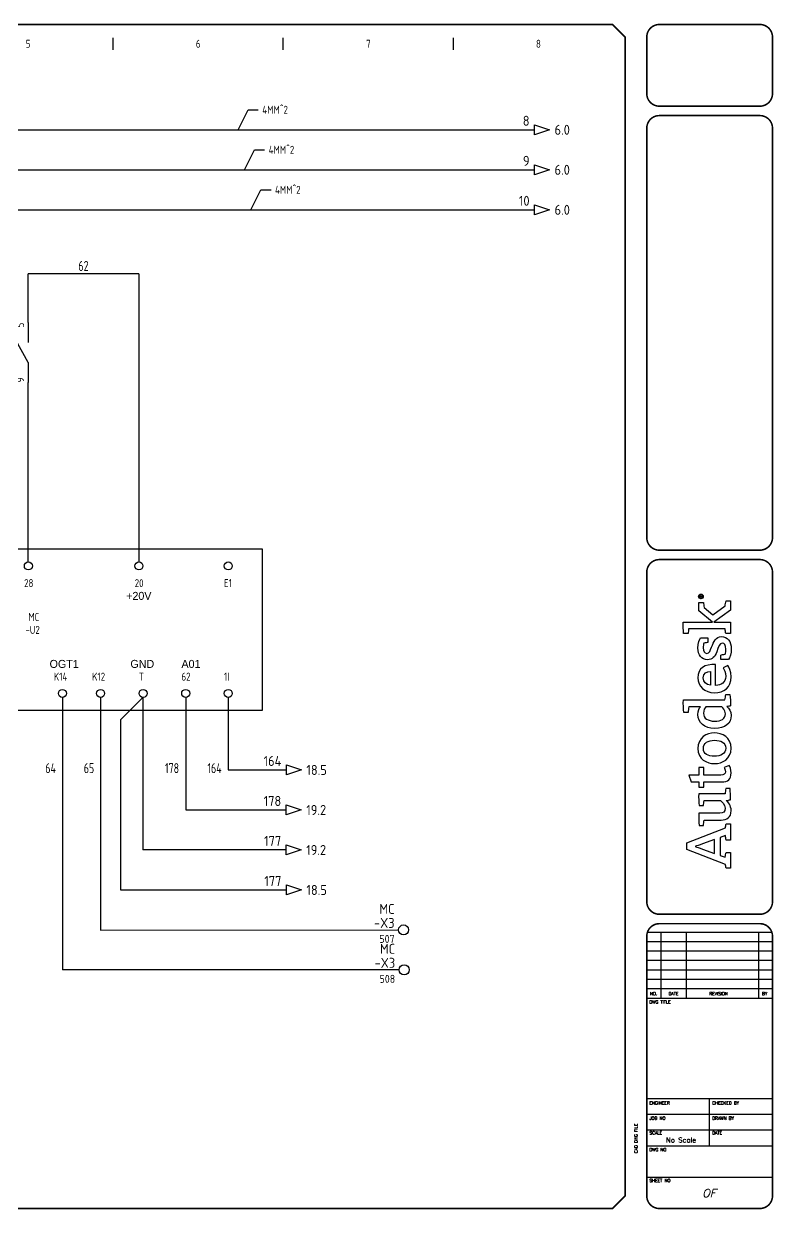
# Model space of a CAD drawing. Header units: millimetres. Extents: x 0 to 840, y 0 to 593.
# Drawn here: x 465 to 840, y 0 to 593 of the extents above; entities that cross this region are included whole.
import ezdxf
from ezdxf.enums import TextEntityAlignment as Align

# ---------------------------------------------------------------- set-up
doc = ezdxf.new("R2010")
doc.units = ezdxf.units.MM
doc.header["$LTSCALE"] = 10
doc.header["$MEASUREMENT"] = 0
for name, color, linetype in [('BLK_1.0mm^2', 7, 'Continuous'), ('LAYER_1', 160, 'Continuous'), ('LOC', 8, 'Continuous'), ('MISC', 7, 'Continuous'), ('RED_1.0mm^2', 1, 'Continuous'), ('RED_2.5mm^2', 1, 'Continuous'), ('SYMS', 7, 'Continuous'), ('TAGS', 150, 'Continuous'), ('TAN_4.0mm^2', 253, 'Continuous'), ('TERMS', 123, 'Continuous'), ('TITLE', 7, 'Continuous'), ('WHT_1.0mm^2', 7, 'Continuous'), ('WIRENO', 72, 'Continuous'), ('WIREREF', 52, 'Continuous'), ('XREF', 7, 'Continuous'), ('XREFCHILD', 134, 'Continuous')]:
    doc.layers.add(name, color=color, linetype=linetype)
doc.styles.add('ITALIC', font='ITALIC')
doc.styles.add('SIMPLEX', font='simplex')
doc.styles.add('WD_IEC', font='isocp2.shx', dxfattribs={"width": 0.9, "height": 4})
doc.dimstyles.get("Standard").update_dxf_attribs({"dimtxt": 0.18, "dimasz": 0.18, "dimexe": 0.18, "dimexo": 0.0625, "dimgap": 0.09, "dimtad": 0, "dimtih": 1, "dimtoh": 1, "dimdec": 4, "dimzin": 0, "dimdsep": 46, "dimtxsty": 'Standard', "dimcen": 0.09, "dimadec": 0, "dimazin": 0, "dimtfac": 1, "dimtdec": 4, "dimtofl": 0, "dimtmove": 0, "dimatfit": 3, "dimfxl": 1, "dimtolj": 1, "dimtzin": 0, "dimarcsym": 0})

# ---------------------------------------------------------------- blocks, each defined once
blk = doc.blocks.new('VDV1_19')
for p, q in [((8.94, 31.88), (5.94, 31.88)), ((6.44, 31.12), (8.44, 31.12)), ((6.94, 30.38), (7.94, 30.38))]:
    blk.add_line(p, q)
for centre in [(7.44, 36.12), (27.62, 36.12), (37.19, 36.12), (47.81, 36.12), (58.44, 36.12), (86.06, 36.12), (108.38, 36.12), (4.25, 25.5), (4.25, 15.94), (7.44, 4.25), (17, 4.25), (27.62, 4.25), (38.25, 4.25), (48.88, 4.25), (66.94, 4.25), (76.5, 4.25), (87.12, 4.25), (97.75, 4.25), (108.38, 4.25)]:
    blk.add_circle(centre, 1)
at = {"layer": 'SYMS'}
for p, q in [((0, 0), (0, 40.38)), ((0, 40.38), (116.88, 40.38)), ((116.88, 40.38), (116.88, 0)), ((7.44, 35.06), (7.44, 31.88)), ((116.88, 0), (0, 0))]:
    blk.add_line(p, q, dxfattribs=at)
at = {"style": 'WD_IEC', "flags": 1}
for tag, p, height in [('X4TERM04', (6.44, 36.12), 0.128), ('X2TERM04', (7.44, 37.12), 0.128), ('X2TERM01', (27.62, 37.12), 0.128), ('X2TERM02', (37.19, 37.12), 0.128), ('X2TERM03', (47.81, 37.12), 0.128), ('X2TERM05', (58.44, 37.12), 0.128), ('X2TERM06', (86.06, 37.12), 0.128), ('X2TERM07', (108.38, 37.12), 0.128), ('X1TERM07', (109.38, 36.12), 0.128), ('X4TERM08', (3.25, 25.5), 0.128), ('FAMILY', (50.54, 22.34), 0.01), ('CAT', (50.54, 22.34), 0.01), ('MFG', (50.54, 22.34), 0.01), ('ASSYCODE', (50.54, 22.34), 0.01), ('X4TERM09', (3.25, 15.94), 0.128), ('X4TERM10', (6.44, 4.25), 0.128), ('X8TERM10', (7.44, 3.25), 0.128), ('X8TERM11', (17, 3.25), 0.128), ('X8TERM12', (27.62, 3.25), 0.128), ('X8TERM13', (38.25, 3.25), 0.128), ('X8TERM14', (48.88, 3.25), 0.128), ('X8TERM15', (66.94, 3.25), 0.128), ('X8TERM16', (76.5, 3.25), 0.128), ('X8TERM17', (87.12, 3.25), 0.128), ('X8TERM18', (97.75, 3.25), 0.128), ('X8TERM19', (108.38, 3.25), 0.128), ('X1TERM19', (109.38, 4.25), 0.128)]:
    blk.add_attdef(tag, p, '', height=height, dxfattribs=at)
at = {"style": 'WD_IEC'}
for tag, p in [('TERM04', (8.67, 32.97)), ('TERM01', (26.56, 30.81)), ('TERM02', (36.12, 30.81)), ('TERM03', (46.75, 30.81)), ('TERM05', (57.38, 30.81)), ('TERM06', (85, 30.81)), ('TERM07', (107.31, 30.81)), ('TERM08', (7.44, 24.44)), ('DESC1', (121.12, 22.31)), ('DESC2', (121.12, 19.12)), ('TERM09', (7.44, 14.88)), ('INST', (121.12, 14.88)), ('LOC', (121.21, 12.08)), ('TERM10', (5.31, 7.44)), ('TERM11', (14.88, 7.44)), ('TERM12', (26.56, 7.44)), ('TERM13', (37.19, 7.44)), ('TERM14', (47.81, 7.44)), ('TERM15', (64.81, 7.44)), ('TERM16', (74.38, 7.44)), ('TERM17', (86.06, 7.44)), ('TERM18', (96.69, 7.44)), ('TERM19', (107.31, 7.44))]:
    blk.add_attdef(tag, p, '', height=2, dxfattribs=at)
blk.add_attdef('TAG1', text='', height=2, dxfattribs=at).set_placement((59.5, 19.12), align=Align.CENTER)
at = {"layer": 'SYMS'}
for s, p in [('+20V', (82.88, 27.62)), ('OGT1', (63.75, 10.62)), ('GND', (83.94, 10.62)), ('A01', (96.69, 10.62))]:
    blk.add_text(s, height=2, dxfattribs=at).set_placement(p)
blk = doc.blocks.new('AI9-BLK2')
at = {"layer": 'LAYER_1', "color": 7}
blk.add_circle((0, 0), 2.03, dxfattribs=at)
blk.add_open_spline([(1.7, 0), (1.7, -1), (1, -1.8), (0, -1.8), (-1, -1.8), (-1.7, -1), (-1.7, 0), (-1.7, 1), (-1, 1.8), (0, 1.8), (1, 1.8), (1.7, 1), (1.7, 0)], degree=3, knots=[0, 0, 0, 0, 1, 1, 1, 2, 2, 2, 3, 3, 3, 4, 4, 4, 4], dxfattribs=at)
blk = doc.blocks.new('AI9-BLK1')
at = {"layer": 'LAYER_1', "color": 7}
for points, knots in [([(0.7, -1.1), (0.7, -1.1), (0.2, -0.4), (0.2, -0.4), (0.1, -0.2), (0, -0.2), (-0.1, -0.1), (0.3, 0), (0.5, 0.2), (0.5, 0.5), (0.5, 0.8), (0.3, 1.1), (-0.2, 1.1), (-0.2, 1.1), (-0.8, 1.1), (-0.8, 1.1), (-0.8, 1.1), (-0.8, -1.1), (-0.8, -1.1), (-0.8, -1.1), (-0.5, -1.1), (-0.5, -1.1), (-0.5, -1.1), (-0.5, -0.1), (-0.5, -0.1), (-0.4, -0.1), (-0.3, -0.2), (-0.2, -0.3), (-0.2, -0.3), (0.3, -1.1), (0.3, -1.1), (0.3, -1.1), (0.7, -1.1), (0.7, -1.1)], [0, 0, 0, 0, 1, 1, 1, 2, 2, 2, 3, 3, 3, 4, 4, 4, 5, 5, 5, 6, 6, 6, 7, 7, 7, 8, 8, 8, 9, 9, 9, 10, 10, 10, 11, 11, 11, 11]), ([(0.2, 0.5), (0.2, 0.2), (-0.1, 0.1), (-0.3, 0.1), (-0.3, 0.1), (-0.5, 0.1), (-0.5, 0.1), (-0.5, 0.1), (-0.5, 0.8), (-0.5, 0.8), (-0.5, 0.8), (-0.2, 0.8), (-0.2, 0.8), (0.1, 0.8), (0.2, 0.7), (0.2, 0.5)], [0, 0, 0, 0, 1, 1, 1, 2, 2, 2, 3, 3, 3, 4, 4, 4, 5, 5, 5, 5])]:
    blk.add_open_spline(points, degree=3, knots=knots, dxfattribs=at)
blk = doc.blocks.new('LOGO')
for points, knots in [([(35.2, 4.3), (35.2, 4.3), (22.1, 38.1), (22.1, 38.1), (22.1, 38.1), (16.1, 38.1), (16.1, 38.1), (16.1, 38.1), (3.2, 4.3), (3.2, 4.3), (2.2, 4.2), (0.9, 4), (0, 3.7), (0, 3.7), (0, 0), (0, 0), (0, 0), (13.7, 0), (13.7, 0), (13.7, 0), (13.7, 3.7), (13.7, 3.7), (12.4, 4), (10.9, 4.3), (9.5, 4.4), (9.5, 4.4), (11.1, 8.8), (11.1, 8.8), (11.1, 8.8), (26.8, 8.8), (26.8, 8.8), (26.8, 8.8), (28.4, 4.3), (28.4, 4.3), (27, 4.2), (25.8, 4), (24.5, 3.7), (24.5, 3.7), (24.5, 0), (24.5, 0), (24.5, 0), (38.7, 0), (38.7, 0), (38.7, 0), (38.7, 3.7), (38.7, 3.7), (37.9, 3.9), (36, 4.3), (35.2, 4.3)], [0, 0, 0, 0, 1, 1, 1, 2, 2, 2, 3, 3, 3, 4, 4, 4, 5, 5, 5, 6, 6, 6, 7, 7, 7, 8, 8, 8, 9, 9, 9, 10, 10, 10, 11, 11, 11, 12, 12, 12, 13, 13, 13, 14, 14, 14, 15, 15, 15, 16, 16, 16, 16]), ([(70.8, 23.1), (70.8, 23.1), (70.8, 27.7), (70.8, 27.7), (70.8, 27.7), (75.3, 27.7), (75.3, 27.7), (75.3, 27.7), (75.3, 34.3), (75.3, 34.3), (75.3, 34.3), (81.3, 36.2), (81.3, 36.2), (81.3, 36.2), (81.3, 27.7), (81.3, 27.7), (81.3, 27.7), (88, 27.7), (88, 27.7), (88, 27.7), (88, 23.1), (88, 23.1), (88, 23.1), (81.3, 23.1), (81.3, 23.1), (81.3, 23.1), (81.3, 8.4), (81.3, 8.4), (81.3, 5.6), (82.1, 4.3), (84.3, 4.3), (86, 4.3), (87.5, 5.1), (88, 5.5), (88, 5.5), (89.7, 0.9), (89.7, 0.9), (88.7, 0.3), (86.5, -0.7), (83.2, -0.7), (77.6, -0.7), (75.3, 2.4), (75.3, 7.4), (75.3, 7.4), (75.3, 23.1), (75.3, 23.1), (75.3, 23.1), (70.8, 23.1), (70.8, 23.1)], [0, 0, 0, 0, 1, 1, 1, 2, 2, 2, 3, 3, 3, 4, 4, 4, 5, 5, 5, 6, 6, 6, 7, 7, 7, 8, 8, 8, 9, 9, 9, 10, 10, 10, 11, 11, 11, 12, 12, 12, 13, 13, 13, 14, 14, 14, 15, 15, 15, 16, 16, 16, 16]), ([(147.1, 4.7), (147.1, 5.4), (147, 6.1), (147, 6.9), (147, 6.9), (147, 41.1), (147, 41.1), (143.4, 41.2), (139.3, 41), (136.1, 40.7), (136.1, 40.7), (136.1, 37), (136.1, 37), (137.7, 36.8), (139.6, 36.6), (141, 36.4), (141, 36.4), (141, 36.4), (141, 36.4), (141, 36.4), (141, 26.2), (141, 26.2), (140, 27.1), (138, 28.4), (134.3, 28.4), (127.3, 28.4), (122, 22.6), (122, 13.8), (122, 4.5), (126.6, -0.7), (133.4, -0.7), (137.1, -0.7), (139.6, 1.1), (141.3, 3.1), (141.3, 2.1), (141.6, 0.6), (141.8, 0), (145.2, -0.2), (148.7, 0.1), (151.7, 0.4), (151.7, 0.4), (151.7, 4.1), (151.7, 4.1), (150.2, 4.2), (148.4, 4.5), (147.1, 4.7)], [0, 0, 0, 0, 1, 1, 1, 2, 2, 2, 3, 3, 3, 4, 4, 4, 5, 5, 5, 6, 6, 6, 7, 7, 7, 8, 8, 8, 9, 9, 9, 10, 10, 10, 11, 11, 11, 12, 12, 12, 13, 13, 13, 14, 14, 14, 15, 15, 15, 15]), ([(229.4, 4.6), (229.4, 4.6), (221.5, 15.2), (221.5, 15.2), (221.5, 15.2), (228, 23), (228, 23), (229.4, 23.1), (231.3, 23.3), (232.4, 23.6), (232.4, 23.6), (232.4, 27.7), (232.4, 27.7), (232.4, 27.7), (225, 27.7), (225, 27.7), (225, 27.7), (215.2, 15.6), (215.2, 15.6), (215.2, 15.6), (215.2, 41.2), (215.2, 41.2), (211.8, 41.3), (208.2, 41.2), (205.1, 40.9), (205.1, 40.9), (205.1, 36.9), (205.1, 36.9), (206.5, 36.8), (208, 36.6), (209.1, 36.5), (209.1, 36.5), (209.1, 4.5), (209.1, 4.5), (207.8, 4.4), (206.3, 4.2), (205.1, 4), (205.1, 4), (205.1, 0), (205.1, 0), (205.1, 0), (215.2, 0), (215.2, 0), (215.2, 0), (215.2, 14.5), (215.2, 14.5), (215.2, 14.5), (225.6, 0), (225.6, 0), (225.6, 0), (233.7, 0), (233.7, 0), (233.7, 0), (233.7, 3.8), (233.7, 3.8), (232.2, 4.2), (230.6, 4.4), (229.4, 4.6)], [0, 0, 0, 0, 1, 1, 1, 2, 2, 2, 3, 3, 3, 4, 4, 4, 5, 5, 5, 6, 6, 6, 7, 7, 7, 8, 8, 8, 9, 9, 9, 10, 10, 10, 11, 11, 11, 12, 12, 12, 13, 13, 13, 14, 14, 14, 15, 15, 15, 16, 16, 16, 17, 17, 17, 18, 18, 18, 19, 19, 19, 19]), ([(12.8, 13.8), (12.8, 13.8), (16.6, 24.3), (16.6, 24.3), (17.8, 27.5), (18.2, 28.8), (18.8, 30.9), (18.8, 30.9), (18.9, 30.9), (18.9, 30.9), (19.6, 28.9), (20, 27.5), (21.1, 24.3), (21.1, 24.3), (24.9, 13.8), (24.9, 13.8), (24.9, 13.8), (12.8, 13.8), (12.8, 13.8)], [0, 0, 0, 0, 1, 1, 1, 2, 2, 2, 3, 3, 3, 4, 4, 4, 5, 5, 5, 6, 6, 6, 6]), ([(59.7, -0.1), (59.5, 0.6), (59.2, 2.6), (59.1, 3.8), (57.8, 2), (54.9, -0.7), (50.2, -0.7), (44.2, -0.7), (42, 3.1), (42, 8.1), (42, 8.1), (42, 22.9), (42, 22.9), (40.6, 23.2), (38.8, 23.4), (37.3, 23.5), (37.3, 23.5), (37.3, 27.3), (37.3, 27.3), (40.3, 27.6), (44.4, 27.8), (48, 27.6), (48, 27.6), (48, 9.3), (48, 9.3), (48, 6.2), (49.1, 4.5), (52.3, 4.5), (55.8, 4.5), (58.4, 7.9), (59, 8.6), (59, 8.6), (59, 23), (59, 23), (57.8, 23.2), (56, 23.4), (54.6, 23.5), (54.6, 23.5), (54.6, 27.3), (54.6, 27.3), (57.6, 27.7), (61.5, 27.8), (65, 27.7), (65, 27.7), (65, 4.6), (65, 4.6), (66.3, 4.4), (68.1, 4.2), (69.6, 4.1), (69.6, 4.1), (69.6, 0.3), (69.6, 0.3), (66.7, 0), (63, -0.2), (59.7, -0.1)], [0, 0, 0, 0, 1, 1, 1, 2, 2, 2, 3, 3, 3, 4, 4, 4, 5, 5, 5, 6, 6, 6, 7, 7, 7, 8, 8, 8, 9, 9, 9, 10, 10, 10, 11, 11, 11, 12, 12, 12, 13, 13, 13, 14, 14, 14, 15, 15, 15, 16, 16, 16, 17, 17, 17, 18, 18, 18, 18]), ([(104.8, -0.7), (95.2, -0.7), (91.4, 7), (91.4, 13.8), (91.4, 20.6), (95.1, 28.4), (104.6, 28.4), (114.1, 28.4), (118.3, 20.8), (118.3, 14), (118.3, 7.2), (114.2, -0.7), (104.8, -0.7)], [0, 0, 0, 0, 1, 1, 1, 2, 2, 2, 3, 3, 3, 4, 4, 4, 4]), ([(104.5, 23.6), (99.6, 23.6), (97.8, 19.5), (97.8, 14), (97.8, 8.5), (99.9, 4.1), (104.8, 4.1), (109.8, 4.1), (111.8, 8.2), (111.8, 13.8), (111.8, 19.3), (109.5, 23.6), (104.5, 23.6)], [0, 0, 0, 0, 1, 1, 1, 2, 2, 2, 3, 3, 3, 4, 4, 4, 4]), ([(141, 7.6), (140.3, 6.7), (138.2, 4.3), (135, 4.3), (130.5, 4.3), (128.5, 8.1), (128.5, 13.8), (128.5, 19.6), (130.9, 23.5), (135.4, 23.5), (138.3, 23.5), (139.9, 22.3), (141, 21.3), (141, 21.3), (141, 7.6), (141, 7.6)], [0, 0, 0, 0, 1, 1, 1, 2, 2, 2, 3, 3, 3, 4, 4, 4, 5, 5, 5, 5]), ([(167.6, 4.1), (171.4, 4.1), (173.8, 5.5), (175, 6.2), (175, 6.2), (177.1, 2.1), (177.1, 2.1), (175.5, 1.1), (172.6, -0.7), (167.2, -0.7), (158.2, -0.7), (153.3, 5.5), (153.3, 14), (153.3, 22.5), (158.9, 28.4), (166.4, 28.4), (174.6, 28.4), (178.7, 22.5), (177.9, 12.9), (177.9, 12.9), (159.8, 12.9), (159.8, 12.9), (160, 7.9), (162.3, 4.1), (167.6, 4.1)], [0, 0, 0, 0, 1, 1, 1, 2, 2, 2, 3, 3, 3, 4, 4, 4, 5, 5, 5, 6, 6, 6, 7, 7, 7, 8, 8, 8, 8]), ([(172, 17.3), (171.9, 20.8), (170.4, 23.7), (166.3, 23.7), (162.6, 23.7), (160.6, 21.2), (159.9, 17.3), (159.9, 17.3), (172, 17.3), (172, 17.3)], [0, 0, 0, 0, 1, 1, 1, 2, 2, 2, 3, 3, 3, 3]), ([(193.3, 16.4), (190.2, 17.6), (187.8, 18.3), (187.8, 20.5), (187.8, 22.6), (189.9, 23.7), (192.6, 23.7), (194.1, 23.7), (195.6, 23.5), (196.8, 23.1), (196.9, 21.9), (197.1, 20.1), (197.3, 19.6), (197.3, 19.6), (201.3, 19.6), (201.3, 19.6), (201.3, 19.6), (201.3, 26.1), (201.3, 26.1), (200.2, 26.8), (197.1, 28.4), (192.4, 28.4), (186.5, 28.4), (182.2, 25), (182.2, 20.1), (182.2, 15.7), (184.9, 13.4), (189.1, 11.9), (193.4, 10.4), (196.7, 9.3), (196.7, 7.2), (196.7, 5.1), (195, 3.9), (191.4, 3.9), (189.9, 3.9), (188.1, 4.1), (187, 4.6), (186.9, 5.9), (186.6, 7.8), (186.3, 8.4), (186.3, 8.4), (182.3, 8.4), (182.3, 8.4), (182.3, 8.4), (182.3, 1.6), (182.3, 1.6), (182.3, 1.6), (182.3, 1.6), (182.3, 1.6), (184.1, 0.5), (187.5, -0.8), (191.8, -0.8), (198.3, -0.8), (202.4, 2.6), (202.4, 7.8), (202.4, 12.5), (197.8, 14.6), (193.3, 16.4)], [0, 0, 0, 0, 1, 1, 1, 2, 2, 2, 3, 3, 3, 4, 4, 4, 5, 5, 5, 6, 6, 6, 7, 7, 7, 8, 8, 8, 9, 9, 9, 10, 10, 10, 11, 11, 11, 12, 12, 12, 13, 13, 13, 14, 14, 14, 15, 15, 15, 16, 16, 16, 17, 17, 17, 18, 18, 18, 19, 19, 19, 19])]:
    blk.add_open_spline(points, degree=3, knots=knots)
for name, p in [('AI9-BLK2', (237.6, 25.7)), ('AI9-BLK1', (237.8, 25.7))]:
    blk.add_blockref(name, p)
blk = doc.blocks.new('acade_title')
at = {"layer": 'SYMS'}
for p, q in [((510, 580), (510, 586)), ((595, 580), (595, 586)), ((680, 580), (680, 586))]:
    blk.add_line(p, q, dxfattribs=at)
at = {"layer": 'TITLE'}
for p, q in [((765.79, 586.36), (765.79, 551.29)), ((776.63, 138.97), (839.44, 138.97)), ((783.7, 138.97), (783.7, 106)), ((796.26, 138.97), (796.26, 106)), ((832.38, 138.97), (832.38, 106)), ((776.63, 134.26), (839.44, 134.26)), ((776.63, 129.55), (839.44, 129.55)), ((776.63, 124.84), (839.44, 124.84)), ((776.63, 120.13), (839.44, 120.13)), ((776.63, 115.42), (839.44, 115.42)), ((776.63, 110.71), (839.44, 110.71)), ((776.63, 106), (839.44, 106)), ((765.79, 7.07), (765.79, 55.62)), ((776.63, 55.75), (839.44, 55.75)), ((808.04, 32.19), (808.04, 55.75)), ((776.63, 47.89), (839.44, 47.89)), ((776.63, 40.04), (839.44, 40.04)), ((776.63, 32.19), (839.44, 32.19)), ((776.63, 16.49), (839.44, 16.49))]:
    blk.add_line(p, q, dxfattribs=at)
at = {"layer": 'TITLE', "const_width": 0.784}
blk.add_lwpolyline([(765.79, 7.07), (765.79, 586.36), (759.5, 592.64), (7.07, 592.64), (0.79, 586.36), (0.79, 7.07), (7.07, 0.79), (759.5, 0.79)], close=True, dxfattribs=at)
for points in [[(782.91, 592.64, 0.414214), (776.63, 586.36, 0.414214)], [(839.44, 586.36, 0.414214), (833.16, 592.64, 0.414214)], [(776.63, 558.09, 0.414214), (782.91, 551.81, 0.414214)], [(833.16, 551.81, 0.414214), (839.44, 558.09, 0.414214)], [(782.91, 547.1, 0.414214), (776.63, 540.82, 0.414214)], [(839.44, 540.82, 0.414214), (833.16, 547.1, 0.414214)], [(776.63, 336.15, 0.414214), (782.91, 329.87, 0.414214)], [(833.16, 329.87, 0.414214), (839.44, 336.15, 0.414214)], [(782.91, 325.16, 0.414214), (776.63, 318.88, 0.414214)], [(839.44, 318.88, 0.414214), (833.16, 325.16, 0.414214)], [(776.63, 154.15, 0.414214), (782.91, 147.87, 0.414214)], [(833.16, 147.87, 0.414214), (839.44, 154.15, 0.414214)], [(782.91, 143.16, 0.414214), (776.63, 136.88, 0.414214)], [(839.44, 136.88, 0.414214), (833.16, 143.16, 0.414214)], [(776.63, 7.07, 0.414214), (782.91, 0.79, 0.414214)], [(833.16, 0.79, 0.414214), (839.44, 7.07, 0.414214)]]:
    blk.add_lwpolyline(points, format="xyb", dxfattribs=at)
for points in [[(833.16, 592.64), (782.91, 592.64)], [(776.63, 586.36), (776.63, 558.09)], [(839.44, 586.36), (839.44, 558.09)], [(833.16, 551.81), (782.91, 551.81)], [(833.16, 547.1), (782.91, 547.1)], [(776.63, 540.82), (776.63, 336.15)], [(839.44, 540.82), (839.44, 336.15)], [(782.91, 329.87), (833.16, 329.87)], [(782.91, 325.16), (833.16, 325.16)], [(782.91, 147.87), (833.16, 147.87)], [(782.91, 143.16), (833.16, 143.16)], [(776.63, 136.88), (776.63, 7.07)], [(839.44, 136.88), (839.44, 7.07)], [(782.91, 0.79), (833.16, 0.79)]]:
    blk.add_lwpolyline(points, dxfattribs=at)
at = {"layer": 'TITLE', "color": 7, "const_width": 0.784}
for points in [[(776.63, 318.88), (776.63, 154.15)], [(839.44, 318.88), (839.44, 154.15)]]:
    blk.add_lwpolyline(points, dxfattribs=at)
at = {"xscale": 0.571500000000015, "yscale": 0.571500000000015, "zscale": 0.571500000000015, "rotation": 90}
blk.add_blockref('LOGO', (818.39, 170.97), dxfattribs=at)
at = {"layer": 'SYMS', "style": 'WD_IEC', "width": 0.9}
for s, p in [('5', (467.5, 581)), ('6', (552.5, 581)), ('7', (637.5, 581)), ('8', (722.5, 581))]:
    blk.add_text(s, height=4, dxfattribs=at).set_placement(p, align=Align.CENTER)
at = {"layer": 'TITLE', "color": 1}
for s, height, style, p in [('NO.', 1.57, 'SIMPLEX', (780.03, 108.22)), ('DATE', 1.57, 'SIMPLEX', (789.98, 108.22)), ('REVISION', 1.57, 'SIMPLEX', (812.49, 108.22)), ('BY', 1.57, 'SIMPLEX', (835.52, 108.22)), ('OF', 4, 'ITALIC', (807.77, 8.51))]:
    blk.add_text(s, height=height, dxfattribs=dict(at, style=style)).set_placement(p, align=Align.MIDDLE)
at = {"layer": 'TITLE', "color": 1, "style": 'SIMPLEX'}
for s, p in [('DWG TITLE', (777.94, 103.25)), ('ENGINEER', (777.94, 52.74)), ('CHECKED BY', (809.35, 52.74)), ('JOB NO', (777.94, 45.15)), ('DRAWN BY', (809.35, 45.15)), ('SCALE', (777.94, 37.82)), ('DATE', (809.35, 37.82)), ('DWG NO', (777.94, 29.44)), ('SHEET NO', (777.94, 14))]:
    blk.add_text(s, height=1.57, dxfattribs=at).set_placement(p)
blk.add_text('CAD DWG FILE', height=1.5703, rotation=90, dxfattribs=at).set_placement((772.05, 28.4))
at = {"layer": 'TITLE', "color": 1, "style": 'ITALIC'}
for tag, height, p in [('TITLE#1', 3, (806.47, 85.58)), ('TITLE#2', 3, (806.47, 80.5)), ('TITLE#3', 3, (806.47, 75.41)), ('TITLE#4', 3, (806.47, 70.33)), ('DWG#', 4, (806.47, 20.76))]:
    blk.add_attdef(tag, text='', height=height, dxfattribs=at).set_placement(p, align=Align.CENTER)
at = {"layer": 'TITLE', "color": 1, "style": 'SIMPLEX'}
blk.add_attdef('CAD#', (772.63, 49.19), '', height=2.5, rotation=90, dxfattribs=at)
at = {"layer": 'TITLE', "color": 1}
for tag, p, height, style in [('ENGINEER', (783.37, 49.19), 2.5, 'ITALIC'), ('CHKDBY', (813.2, 49.2), 2.5, 'ITALIC'), ('JOB#', (789.06, 41.3), 2.5, 'SIMPLEX'), ('DRAWNBY', (814.95, 41.3), 2.5, 'ITALIC'), ('SCALE', (786.29, 33.76), 2.5, 'SIMPLEX'), ('DATE', (812.8, 33.76), 2.5, 'SIMPLEX'), ('SHTS', (815.9, 6.29), 4, 'ITALIC')]:
    blk.add_attdef(tag, p, '', height=height, dxfattribs=dict(at, style=style))
at = {"layer": 'TITLE', "color": 1, "style": 'ITALIC'}
blk.add_attdef('SH#', text='', height=4, dxfattribs=at).set_placement((799.54, 6.29), align=Align.RIGHT)
at = {"layer": 'TITLE', "color": 7, "flags": 9}
blk.add_attdef('WD_TB', (782.91, 0.79), '', height=3.14, dxfattribs=at)
blk = doc.blocks.new('VCR21')
for p, q in [((0, 7.5), (0, 2.5)), ((0, -2.5), (-3.12, 3.12)), ((0, -2.5), (0, -7.5))]:
    blk.add_line(p, q)
at = {"style": 'WD_IEC'}
for tag, p in [('INST', (-5.25, 6.75)), ('LOC', (-5.25, 3.75)), ('TAG2', (-5.25, 0.75)), ('XREF', (-5.25, -3.75)), ('DESC1', (-5.25, -6.75)), ('DESC2', (-5.25, -9.75)), ('DESC3', (-5.25, -12.75))]:
    blk.add_attdef(tag, text='', height=2.5, dxfattribs=at).set_placement(p, align=Align.RIGHT)
blk.add_attdef('TERM01', text='', height=2, rotation=90, dxfattribs=at).set_placement((-1, 7.5), align=Align.RIGHT)
at = {"style": 'WD_IEC', "flags": 1}
for tag, p, height in [('X2TERM01', (0, 7.5), 0.32), ('X4LINK', (-2.75, 0), 0.32), ('X1LINK', (-0.5, 0), 0.32), ('CONTACT', (4, -3.5), 1), ('FAMILY', (4, -5), 1), ('COMMON', (5.25, -4.75), 1), ('X8TERM02', (0, -7.5), 0.32)]:
    blk.add_attdef(tag, p, '', height=height, dxfattribs=at)
at = {"style": 'WD_IEC'}
blk.add_attdef('TERM02', (-1, -7.5), '', height=2, rotation=90, dxfattribs=at)
blk = doc.blocks.new('HA1S1')
blk.add_lwpolyline([(0, 1.25), (3.75, 0), (0, -1.25)], close=True)
at = {"style": 'WD_IEC'}
for tag, height, flags, p in [('WIRENO', 2.5, 8, (-1.25, 1)), ('SIGCODE', 1, 1, (5, 1.8))]:
    blk.add_attdef(tag, text='', height=height, dxfattribs=dict(at, flags=flags)).set_placement(p, align=Align.RIGHT)
at = {"style": 'WD_IEC', "flags": 1}
blk.add_attdef('X4TERM01', (0, 0), '', height=0.32, dxfattribs=at)
at = {"style": 'WD_IEC'}
blk.add_attdef('XREF', text='', height=2.5, dxfattribs=at).set_placement((5, 0), align=Align.MIDDLE_LEFT)
blk.add_attdef('DESC1', text='', height=2.5, dxfattribs=at).set_placement((-1.25, -1), align=Align.TOP_RIGHT)
blk = doc.blocks.new('WD_WNH')
at = {"linetype": 'Continuous', "style": 'WD_IEC', "width": 0.8}
blk.add_attdef('WIRENO', text='', height=2.5, dxfattribs=at).set_placement((0, 0.75), align=Align.CENTER)
at = {"style": 'WD_IEC', "flags": 1}
for tag, p in [('W08USER', (0, 0.375)), ('W04USER', (0, 0.875)), ('W05USER', (0, 0.75)), ('W09USER', (0, 0.25)), ('W03USER', (0, 1)), ('W06USER', (0, 0.625)), ('W07USER', (0, 0.5)), ('W02USER', (0, 1.125)), ('W01USER', (0, 1.25)), ('W10USER', (0, 0.125))]:
    blk.add_attdef(tag, text='', height=0.08, dxfattribs=at).set_placement(p, align=Align.CENTER)
blk = doc.blocks.new('WD_WNV')
at = {"linetype": 'Continuous', "style": 'WD_IEC', "width": 0.8}
blk.add_attdef('WIRENO', text='', height=2.5, dxfattribs=at).set_placement((-1.6, 0), align=Align.MIDDLE_RIGHT)
at = {"style": 'WD_IEC', "flags": 1}
for tag, p in [('W08USER', (-1, 0.375)), ('W04USER', (-1, 0.875)), ('W05USER', (-1, 0.75)), ('W09USER', (-1, 0.25)), ('W03USER', (-1, 1)), ('W06USER', (-1, 0.625)), ('W07USER', (-1, 0.5)), ('W02USER', (-1, 1.125)), ('W01USER', (-1, 1.25)), ('W10USER', (-1, 0.125))]:
    blk.add_attdef(tag, text='', height=0.08, dxfattribs=at).set_placement(p, align=Align.CENTER)
blk = doc.blocks.new('HT0002')
blk.add_circle((0, 0), 1.25)
at = {"style": 'WD_IEC'}
for tag, p in [('INST', (-2.25, 6.5)), ('LOC', (-2.25, 3.5)), ('DESC1', (-2.25, -6.25)), ('DESC2', (-2.25, -9.25)), ('DESC3', (-2.25, -12.25))]:
    blk.add_attdef(tag, text='', height=2.5, dxfattribs=at).set_placement(p, align=Align.RIGHT)
at = {"style": 'WD_IEC', "flags": 1}
for tag, p, height in [('ASSYCODE', (2.75, 10.75), 1), ('CATDESC', (2.75, 9.25), 1), ('MFG', (2.75, 7.25), 1.5), ('CAT', (2.75, 4.75), 1.5), ('X4PIN01', (-1.25, 1), 0.25), ('X4TERM01', (-1.25, 0), 0.25), ('X4TERMDESC01', (-1.25, 0.5), 0.4), ('STRIPSEQ', (0, 0), 0.025), ('X2PIN01', (0, 2.25), 0.25), ('X2TERM01', (0, 1.25), 0.25), ('X8PIN01', (0, -0.25), 0.25), ('X2TERMDESC01', (0, 1.75), 0.4), ('X1PIN01', (1.25, 1), 0.25), ('X1TERM01', (1.25, 0), 0.25), ('X1TERMDESC01', (1.25, 0.5), 0.4), ('LINKTERM', (0, -0.04), 0.025), ('X8TERM01', (0, -1.25), 0.25), ('X8TERMDESC01', (0, -0.75), 0.4)]:
    blk.add_attdef(tag, p, '', height=height, dxfattribs=at)
at = {"style": 'WD_IEC', "flags": 8}
for tag, height, p in [('TAGSTRIP', 2.5, (-2.25, 0.5)), ('TERM01', 2, (-2.25, -3.25))]:
    blk.add_attdef(tag, text='', height=height, dxfattribs=at).set_placement(p, align=Align.RIGHT)

msp = doc.modelspace()

# ---------------------------------------------------------------- linework, layer by layer
at = {"layer": 'BLK_1.0mm^2'}
for p, q in [((546.24, 256.27), (546.24, 200)), ((567.41, 256.27), (567.41, 220)), ((567.41, 220), (596.55, 220)), ((546.24, 200), (596.49, 200))]:
    msp.add_line(p, q, dxfattribs=at)
at = {"layer": 'RED_1.0mm^2'}
for p, q in [((524.91, 256.27), (513.74, 245.1)), ((513.74, 245.1), (513.74, 160)), ((513.74, 160), (596.57, 160))]:
    msp.add_line(p, q, dxfattribs=at)
at = {"layer": 'RED_2.5mm^2'}
for p, q in [((467.53, 443.64), (467.53, 467.93)), ((522.78, 467.93), (467.53, 467.93)), ((522.78, 467.93), (522.78, 324.02)), ((467.53, 324.02), (467.53, 413.64)), ((484.62, 256.27), (484.62, 120.06)), ((503.74, 256.27), (503.74, 140)), ((503.74, 140), (652.61, 140.05)), ((652.91, 120.08), (484.62, 120.06))]:
    msp.add_line(p, q, dxfattribs=at)
at = {"layer": 'TAN_4.0mm^2'}
for p, q in [((128.43, 540), (720.55, 540)), ((141.13, 520), (720.55, 520)), ((153.83, 500), (720.56, 500))]:
    msp.add_line(p, q, dxfattribs=at)
at = {"layer": 'WHT_1.0mm^2'}
for p in [(524.75, 256.27), (596.46, 180)]:
    msp.add_line(p, (524.75, 180), dxfattribs=at)

# ---------------------------------------------------------------- block references
at = {"layer": 'SYMS'}
ref = msp.add_blockref('acade_title', (0, 0), dxfattribs=at)
ref.add_attrib('SCALE', 'No Scale', (786.29, 33.76), dxfattribs={"layer": 'MISC', "color": 1, "height": 2.5, "style": 'SIMPLEX'})
ref = msp.add_blockref('HA1S1', (720.55, 540), dxfattribs=dict(at, xscale=2, yscale=2, zscale=2))
ref.add_attrib('XREF', '6.0', dxfattribs={"layer": 'XREF', "height": 5, "style": 'WD_IEC'}).set_placement((730.55, 540), align=Align.MIDDLE_LEFT)
ref.add_attrib('WIRENO', '8', dxfattribs={"layer": 'WIREREF', "height": 5, "style": 'WD_IEC', "flags": 8}).set_placement((718.05, 542), align=Align.RIGHT)
ref = msp.add_blockref('HA1S1', (720.55, 520), dxfattribs=dict(at, xscale=2, yscale=2, zscale=2))
ref.add_attrib('XREF', '6.0', dxfattribs={"layer": 'XREF', "height": 5, "style": 'WD_IEC'}).set_placement((730.55, 520), align=Align.MIDDLE_LEFT)
ref.add_attrib('WIRENO', '9', dxfattribs={"layer": 'WIREREF', "height": 5, "style": 'WD_IEC', "flags": 8}).set_placement((718.05, 522), align=Align.RIGHT)
ref = msp.add_blockref('HA1S1', (720.56, 500), dxfattribs=dict(at, xscale=2, yscale=2, zscale=2))
ref.add_attrib('XREF', '6.0', dxfattribs={"layer": 'XREF', "height": 5, "style": 'WD_IEC'}).set_placement((730.56, 500), align=Align.MIDDLE_LEFT)
ref.add_attrib('WIRENO', '10', dxfattribs={"layer": 'WIREREF', "height": 5, "style": 'WD_IEC', "flags": 8}).set_placement((718.06, 502), align=Align.RIGHT)
ref = msp.add_blockref('VCR21', (467.53, 428.64), dxfattribs=dict(at, xscale=2, yscale=2, zscale=2))
ref.add_attrib('TERM02', '9', (465.53, 413.64), dxfattribs={"layer": 'TERMS', "height": 4, "rotation": 90, "style": 'WD_IEC'})
ref.add_attrib('TERM01', '5', dxfattribs={"layer": 'TERMS', "height": 4, "rotation": 90, "style": 'WD_IEC'}).set_placement((465.53, 443.64), align=Align.RIGHT)
ref.add_attrib('XREF', '10.3', dxfattribs={"layer": 'XREFCHILD', "height": 5, "style": 'WD_IEC'}).set_placement((457.03, 421.14), align=Align.RIGHT)
ref.add_attrib('LOC', 'MC', dxfattribs={"layer": 'LOC', "height": 5, "style": 'WD_IEC'}).set_placement((457.03, 437.14), align=Align.RIGHT)
ref.add_attrib('TAG2', '-KF2', dxfattribs={"layer": 'TAGS', "height": 5, "style": 'WD_IEC'}).set_placement((457.03, 430.14), align=Align.RIGHT)
ref = msp.add_blockref('VDV1_19', (350.74, 249.77), dxfattribs=dict(at, xscale=2, yscale=2, zscale=2))
ref.add_attrib('LOC', 'MC', (467.64, 294.49), dxfattribs={"layer": 'LOC', "height": 4, "style": 'WD_IEC', "width": 0.9})
ref.add_attrib('TERM19', '1I', (565.37, 264.64), dxfattribs={"layer": 'TERMS', "height": 4, "style": 'WD_IEC', "width": 0.9})
ref.add_attrib('TERM18', '62', (544.12, 264.64), dxfattribs={"layer": 'TERMS', "height": 4, "style": 'WD_IEC', "width": 0.9})
ref.add_attrib('TERM17', 'T', (522.87, 264.64), dxfattribs={"layer": 'TERMS', "height": 4, "style": 'WD_IEC', "width": 0.9})
ref.add_attrib('TERM16', 'K12', (499.49, 264.64), dxfattribs={"layer": 'TERMS', "height": 4, "style": 'WD_IEC', "width": 0.9})
ref.add_attrib('TERM15', 'K14', (480.37, 264.64), dxfattribs={"layer": 'TERMS', "height": 4, "style": 'WD_IEC', "width": 0.9})
ref.add_attrib('TERM14', 'W', (446.37, 264.64), dxfattribs={"layer": 'TERMS', "height": 4, "style": 'WD_IEC', "width": 0.9})
ref.add_attrib('TERM13', 'V', (425.12, 264.64), dxfattribs={"layer": 'TERMS', "height": 4, "style": 'WD_IEC', "width": 0.9})
ref.add_attrib('TERM12', 'U', (403.87, 264.64), dxfattribs={"layer": 'TERMS', "height": 4, "style": 'WD_IEC', "width": 0.9})
ref.add_attrib('TERM11', 'BR2', (380.49, 264.64), dxfattribs={"layer": 'TERMS', "height": 4, "style": 'WD_IEC', "width": 0.9})
ref.add_attrib('TERM10', 'BR1', (361.37, 264.64), dxfattribs={"layer": 'TERMS', "height": 4, "style": 'WD_IEC', "width": 0.9})
ref.add_attrib('TERM09', 'T2', (365.62, 279.52), dxfattribs={"layer": 'TERMS', "height": 4, "style": 'WD_IEC', "width": 0.9})
ref.add_attrib('TERM08', 'T1', (365.62, 298.64), dxfattribs={"layer": 'TERMS', "height": 4, "style": 'WD_IEC', "width": 0.9})
ref.add_attrib('TERM07', 'E1', (565.37, 311.39), dxfattribs={"layer": 'TERMS', "height": 4, "style": 'WD_IEC', "width": 0.9})
ref.add_attrib('TERM06', '20', (520.74, 311.39), dxfattribs={"layer": 'TERMS', "height": 4, "style": 'WD_IEC', "width": 0.9})
ref.add_attrib('TERM05', '28', (465.49, 311.39), dxfattribs={"layer": 'TERMS', "height": 4, "style": 'WD_IEC', "width": 0.9})
ref.add_attrib('TERM03', 'L3', (444.24, 311.39), dxfattribs={"layer": 'TERMS', "height": 4, "style": 'WD_IEC', "width": 0.9})
ref.add_attrib('TERM02', 'L2', (422.99, 311.39), dxfattribs={"layer": 'TERMS', "height": 4, "style": 'WD_IEC', "width": 0.9})
ref.add_attrib('TERM01', 'L1', (403.87, 311.39), dxfattribs={"layer": 'TERMS', "height": 4, "style": 'WD_IEC', "width": 0.9})
ref.add_attrib('TERM04', 'GND', (368.09, 315.71), dxfattribs={"layer": 'TERMS', "height": 4, "style": 'WD_IEC', "width": 0.9})
ref.add_attrib('TAG1', '-U2', dxfattribs={"layer": 'TAGS', "height": 4, "style": 'WD_IEC', "width": 0.9}).set_placement((469.74, 288.02), align=Align.CENTER)
ref = msp.add_blockref('HA1S1', (596.55, 220), dxfattribs=dict(at, xscale=2, yscale=2, zscale=2))
ref.add_attrib('XREF', '18.5', dxfattribs={"layer": 'XREF', "height": 5, "style": 'WD_IEC'}).set_placement((606.55, 220), align=Align.MIDDLE_LEFT)
ref.add_attrib('WIRENO', '164', dxfattribs={"layer": 'WIREREF', "height": 5, "style": 'WD_IEC', "flags": 8}).set_placement((594.05, 222), align=Align.RIGHT)
ref = msp.add_blockref('HA1S1', (596.49, 200), dxfattribs=dict(at, xscale=2, yscale=2, zscale=2))
ref.add_attrib('XREF', '19.2', dxfattribs={"layer": 'XREF', "height": 5, "style": 'WD_IEC'}).set_placement((606.49, 200), align=Align.MIDDLE_LEFT)
ref.add_attrib('WIRENO', '178', dxfattribs={"layer": 'WIREREF', "height": 5, "style": 'WD_IEC', "flags": 8}).set_placement((593.99, 202), align=Align.RIGHT)
ref = msp.add_blockref('HA1S1', (596.46, 180), dxfattribs=dict(at, xscale=2, yscale=2, zscale=2))
ref.add_attrib('XREF', '19.2', dxfattribs={"layer": 'XREF', "height": 5, "style": 'WD_IEC'}).set_placement((606.46, 180), align=Align.MIDDLE_LEFT)
ref.add_attrib('WIRENO', '177', dxfattribs={"layer": 'WIREREF', "height": 5, "style": 'WD_IEC', "flags": 8}).set_placement((593.96, 182), align=Align.RIGHT)
ref = msp.add_blockref('HA1S1', (596.57, 160), dxfattribs=dict(at, xscale=2, yscale=2, zscale=2))
ref.add_attrib('XREF', '18.5', dxfattribs={"layer": 'XREF', "height": 5, "style": 'WD_IEC'}).set_placement((606.57, 160), align=Align.MIDDLE_LEFT)
ref.add_attrib('WIRENO', '177', dxfattribs={"layer": 'WIREREF', "height": 5, "style": 'WD_IEC', "flags": 8}).set_placement((594.07, 162), align=Align.RIGHT)
ref = msp.add_blockref('HT0002', (655.11, 140.05), dxfattribs=dict(at, xscale=2, yscale=2, zscale=2))
ref.add_attrib('TERM01', '507', dxfattribs={"layer": 'TERMS', "height": 4, "style": 'WD_IEC', "flags": 8}).set_placement((650.61, 133.55), align=Align.RIGHT)
ref.add_attrib('LOC', 'MC', dxfattribs={"layer": 'LOC', "height": 5, "style": 'WD_IEC'}).set_placement((650.61, 148.05), align=Align.RIGHT)
ref.add_attrib('TAGSTRIP', '-X3', dxfattribs={"layer": 'TAGS', "height": 5, "style": 'WD_IEC', "flags": 8}).set_placement((650.61, 141.05), align=Align.RIGHT)
ref = msp.add_blockref('HT0002', (655.41, 120.08), dxfattribs=dict(at, xscale=2, yscale=2, zscale=2))
ref.add_attrib('TERM01', '508', dxfattribs={"layer": 'TERMS', "height": 4, "style": 'WD_IEC', "flags": 8}).set_placement((650.91, 113.58), align=Align.RIGHT)
ref.add_attrib('LOC', 'MC', dxfattribs={"layer": 'LOC', "height": 5, "style": 'WD_IEC'}).set_placement((650.91, 128.08), align=Align.RIGHT)
ref.add_attrib('TAGSTRIP', '-X3', dxfattribs={"layer": 'TAGS', "height": 5, "style": 'WD_IEC', "flags": 8}).set_placement((650.91, 121.08), align=Align.RIGHT)
at = {"layer": 'WIRENO'}
ref = msp.add_blockref('WD_WNH', (495.16, 467.93), dxfattribs=dict(at, xscale=2, yscale=2, zscale=2))
ref.add_attrib('WIRENO', '62', dxfattribs={"linetype": 'Continuous', "height": 5, "style": 'WD_IEC', "width": 0.8}).set_placement((495.16, 469.43), align=Align.CENTER)
ref = msp.add_blockref('WD_WNV', (484.62, 220.9), dxfattribs=dict(at, xscale=2, yscale=2, zscale=2))
ref.add_attrib('WIRENO', '64', dxfattribs={"linetype": 'Continuous', "height": 5, "style": 'WD_IEC', "width": 0.8}).set_placement((481.42, 220.9), align=Align.MIDDLE_RIGHT)
ref = msp.add_blockref('WD_WNV', (503.74, 220.9), dxfattribs=dict(at, xscale=2, yscale=2, zscale=2))
ref.add_attrib('WIRENO', '65', dxfattribs={"linetype": 'Continuous', "height": 5, "style": 'WD_IEC', "width": 0.8}).set_placement((500.54, 220.9), align=Align.MIDDLE_RIGHT)
ref = msp.add_blockref('WD_WNV', (546.13, 220.9), dxfattribs=dict(at, xscale=2, yscale=2, zscale=2))
ref.add_attrib('WIRENO', '178', dxfattribs={"linetype": 'Continuous', "height": 5, "style": 'WD_IEC', "width": 0.8}).set_placement((542.93, 220.9), align=Align.MIDDLE_RIGHT)
ref = msp.add_blockref('WD_WNV', (567.41, 220.9), dxfattribs=dict(at, xscale=2, yscale=2, zscale=2))
ref.add_attrib('WIRENO', '164', dxfattribs={"linetype": 'Continuous', "height": 5, "style": 'WD_IEC', "width": 0.8}).set_placement((564.21, 220.9), align=Align.MIDDLE_RIGHT)

# ---------------------------------------------------------------- texts
at = {"layer": 'MISC', "char_height": 4, "attachment_point": 4, "style": 'WD_IEC'}
for insert in [(584.52, 550), (587.7, 530), (590.87, 510)]:
    msp.add_mtext('\\A1;4MM^ 2', dxfattribs=dict(at, insert=insert))

# ---------------------------------------------------------------- leaders
at = {"layer": 'SYMS', "annotation_type": 0, "has_hookline": 1, "hookline_direction": 0, "text_width": 13.18}
for points in [[(572.52, 540), (577.52, 550), (582.52, 550)], [(575.7, 520), (580.7, 530), (585.7, 530)], [(578.87, 500), (583.87, 510), (588.87, 510)]]:
    msp.add_leader(points, dimstyle='Standard', override={"dimtxt": 4, "dimasz": 4, "dimgap": 2, "dimldrblk": 'None'}, dxfattribs=at)

doc.saveas('drawing.dxf')
